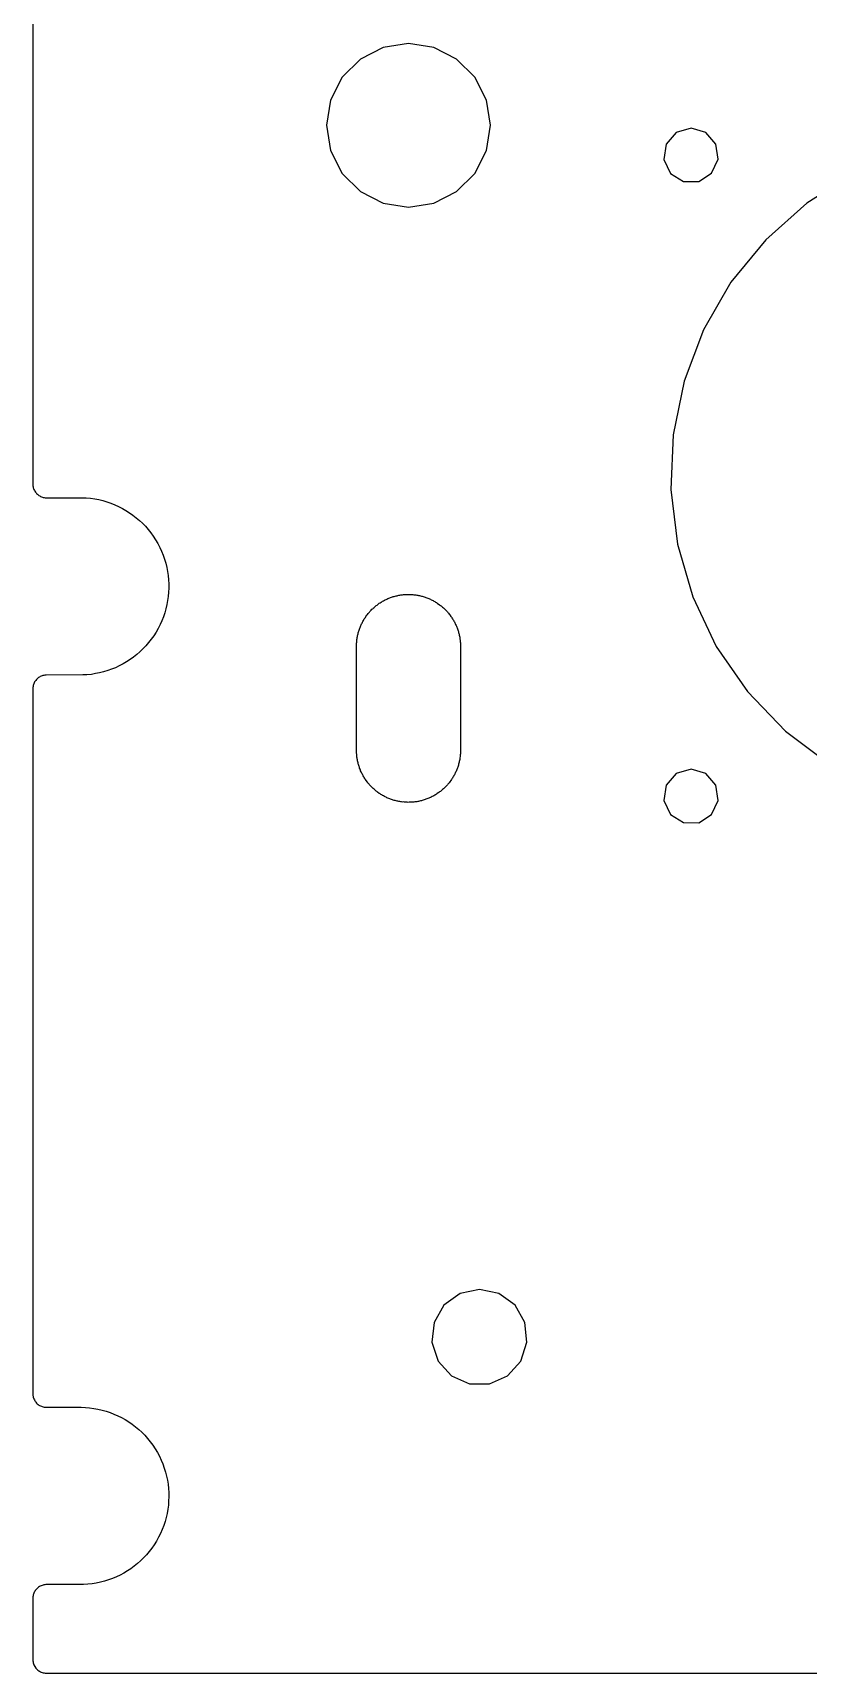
# Model space of a CAD drawing. Extents: x 14 to 158, y 769 to 1204.
# Drawn here: x 14 to 70.7, y 959.8 to 1079.8 of the extents above; entities that cross this region are included whole.
import ezdxf

# ---------------------------------------------------------------- set-up
doc = ezdxf.new("R2010")
doc.units = 0

msp = doc.modelspace()

# ---------------------------------------------------------------- linework, layer by layer
at = {"layer": 'Top'}
for p, q in [((14.025615, 1117.393427), (14.0257, 1046.7)), ((39.63444, 1078.678374), (37.96395, 1077.825699)), ((41.4856, 1078.97), (39.63444, 1078.678374)), ((43.33359, 1078.678374), (41.4856, 1078.97)), ((44.99773, 1077.825699), (43.33359, 1078.678374)), ((37.96395, 1077.825699), (36.63898, 1076.503889)), ((46.3227, 1076.503889), (44.99773, 1077.825699)), ((36.63898, 1076.503889), (35.789477, 1074.839749)), ((47.172211, 1074.839749), (46.3227, 1076.503889)), ((35.789477, 1074.839749), (35.494678, 1072.988589)), ((47.463829, 1072.988589), (47.172211, 1074.839749)), ((35.494678, 1072.988589), (35.789477, 1071.140599)), ((47.172211, 1071.140599), (47.463829, 1072.988589)), ((61.05599, 1072.466189), (60.320596, 1071.619859)), ((62.1369, 1072.78), (61.05599, 1072.466189)), ((63.214578, 1072.468211), (62.136848, 1072.782022)), ((63.946799, 1071.621881), (63.214578, 1072.468211)), ((60.320596, 1071.619859), (60.15577, 1070.500919)), ((64.10846, 1070.502941), (63.946799, 1071.621881)), ((35.789477, 1071.140599), (36.63898, 1069.466949)), ((46.3227, 1069.466949), (47.172211, 1071.140599)), ((60.15577, 1070.500919), (60.628069, 1069.477069)), ((63.639334, 1069.479091), (64.10846, 1070.502941)), ((36.63898, 1069.466949), (37.96395, 1068.145139)), ((44.99773, 1068.145139), (46.3227, 1069.466949)), ((60.628069, 1069.477069), (61.569503, 1068.877978)), ((61.569503, 1068.877978), (62.6979, 1068.88)), ((62.6979, 1068.88), (63.639334, 1069.479091)), ((73.98558, 1069.434006), (70.59072, 1067.284876)), ((37.96395, 1068.145139), (39.63444, 1067.292464)), ((43.33359, 1067.292464), (44.99773, 1068.145139)), ((39.63444, 1067.292464), (41.4856, 1067.000846)), ((41.4856, 1067.000846), (43.33359, 1067.292464)), ((70.59072, 1067.284876), (67.58893, 1064.622246)), ((67.58893, 1064.622246), (65.04992, 1061.515836)), ((65.04992, 1061.515836), (63.04661, 1058.041736)), ((63.04661, 1058.041736), (61.62654, 1054.285526)), ((61.62654, 1054.285526), (60.821409, 1050.358136)), ((60.821409, 1050.358136), (60.659748, 1046.348346)), ((14.0257, 1046.7), (14.032192, 1046.62713)), ((14.032192, 1046.62713), (14.041686, 1046.56059)), ((14.041686, 1046.56059), (14.05751, 1046.48772)), ((14.05751, 1046.48772), (14.082827, 1046.424344)), ((14.082827, 1046.424344), (14.10498, 1046.357804)), ((14.10498, 1046.357804), (14.139874, 1046.294428)), ((14.139874, 1046.294428), (14.171602, 1046.227887)), ((14.171602, 1046.227887), (14.212825, 1046.174006)), ((14.212825, 1046.174006), (14.260377, 1046.11696)), ((14.260377, 1046.11696), (14.301599, 1046.059913)), ((14.301599, 1046.059913), (14.358646, 1046.009196)), ((60.659748, 1046.348346), (61.138393, 1042.363906)), ((14.358646, 1046.009196), (14.415692, 1045.971139)), ((14.415692, 1045.971139), (14.472738, 1045.920422)), ((14.472738, 1045.920422), (14.52662, 1045.888693)), ((14.52662, 1045.888693), (14.59316, 1045.856965)), ((14.59316, 1045.856965), (14.656536, 1045.822072)), ((14.656536, 1045.822072), (14.723076, 1045.799919)), ((14.723076, 1045.799919), (14.786452, 1045.784095)), ((14.786452, 1045.784095), (14.859322, 1045.768271)), ((14.859322, 1045.768271), (14.932192, 1045.758777)), ((14.932192, 1045.758777), (17.6201, 1045.76)), ((17.6201, 1045.76), (17.927574, 1045.744176)), ((17.927574, 1045.744176), (18.24455, 1045.712448)), ((18.24455, 1045.712448), (18.552024, 1045.671225)), ((18.552024, 1045.671225), (18.853152, 1045.614179)), ((18.853152, 1045.614179), (19.154288, 1045.541309)), ((19.154288, 1045.541309), (19.445906, 1045.452551)), ((19.445906, 1045.452551), (19.737532, 1045.35429)), ((19.737532, 1045.35429), (20.022812, 1045.240173)), ((20.022812, 1045.240173), (20.298582, 1045.110216)), ((20.298582, 1045.110216), (20.57436, 1044.973914)), ((20.57436, 1044.973914), (20.834282, 1044.818591)), ((20.834282, 1044.818591), (21.091031, 1044.65693)), ((21.091031, 1044.65693), (21.344615, 1044.485767)), ((21.344615, 1044.485767), (21.579186, 1044.29241)), ((21.579186, 1044.29241), (21.813749, 1044.09588)), ((21.813749, 1044.09588), (22.032464, 1043.886675)), ((22.032464, 1043.886675), (22.254352, 1043.667952)), ((22.254352, 1043.667952), (22.457219, 1043.430224)), ((22.457219, 1043.430224), (22.650576, 1043.186142)), ((22.650576, 1043.186142), (22.828085, 1042.935731)), ((22.828085, 1042.935731), (22.999256, 1042.675809)), ((22.999256, 1042.675809), (23.160917, 1042.400031)), ((23.160917, 1042.400031), (23.306722, 1042.124261)), ((23.306722, 1042.124261), (23.436687, 1041.842146)), ((23.436687, 1041.842146), (23.550796, 1041.547356)), ((23.550796, 1041.547356), (23.649065, 1041.255738)), ((23.649065, 1041.255738), (23.737815, 1040.964112)), ((61.138393, 1042.363906), (62.257323, 1038.509426)), ((23.737815, 1040.964112), (23.810685, 1040.662984)), ((23.810685, 1040.662984), (23.867731, 1040.365021)), ((23.867731, 1040.365021), (23.915284, 1040.063893)), ((23.915284, 1040.063893), (23.950177, 1039.756419)), ((23.950339, 1038.846689), (23.925021, 1038.539215)), ((23.950177, 1039.756419), (23.956669, 1039.455291)), ((23.966163, 1039.147817), (23.950339, 1038.846689)), ((23.956669, 1039.455291), (23.966163, 1039.147817)), ((23.826752, 1037.936951), (23.753883, 1037.635823)), ((23.877469, 1038.238087), (23.826752, 1037.936951)), ((23.925021, 1038.539215), (23.877469, 1038.238087)), ((38.807248, 1037.595024), (38.864294, 1037.642576)), ((38.864294, 1037.642576), (38.911846, 1037.690128)), ((38.911846, 1037.690128), (38.962563, 1037.731351)), ((38.962563, 1037.731351), (39.019609, 1037.782068)), ((39.019609, 1037.782068), (39.067161, 1037.82962)), ((39.067161, 1037.82962), (39.124207, 1037.870842)), ((39.124207, 1037.870842), (39.181254, 1037.9089)), ((39.181254, 1037.9089), (39.2383, 1037.959617)), ((39.2383, 1037.959617), (39.295346, 1038.00084)), ((39.295346, 1038.00084), (39.349228, 1038.038898)), ((39.349228, 1038.038898), (39.415768, 1038.073791)), ((39.415768, 1038.073791), (39.472815, 1038.111849)), ((39.472815, 1038.111849), (39.53619, 1038.153071)), ((39.53619, 1038.153071), (39.593237, 1038.187965)), ((39.593237, 1038.187965), (39.659777, 1038.226022)), ((39.659777, 1038.226022), (39.723153, 1038.260916)), ((39.723153, 1038.260916), (39.780199, 1038.292644)), ((39.780199, 1038.292644), (39.84674, 1038.314797)), ((39.84674, 1038.314797), (39.910115, 1038.34969)), ((39.910115, 1038.34969), (39.976656, 1038.381419)), ((39.976656, 1038.381419), (40.040032, 1038.406737)), ((40.040032, 1038.406737), (40.106572, 1038.42889)), ((40.106572, 1038.42889), (40.169948, 1038.454207)), ((40.169948, 1038.454207), (40.236488, 1038.479525)), ((40.236488, 1038.479525), (40.309358, 1038.501678)), ((40.309358, 1038.501678), (40.372734, 1038.526996)), ((40.372734, 1038.526996), (40.439274, 1038.54282)), ((40.439274, 1038.54282), (40.50265, 1038.558643)), ((40.50265, 1038.558643), (40.57552, 1038.574467)), ((40.57552, 1038.574467), (40.64206, 1038.593455)), ((40.64206, 1038.593455), (40.705436, 1038.609279)), ((40.705436, 1038.609279), (40.778306, 1038.625103)), ((40.778306, 1038.625103), (40.844847, 1038.631594)), ((40.844847, 1038.631594), (40.917716, 1038.647418)), ((40.917716, 1038.647418), (40.981092, 1038.656912)), ((40.981092, 1038.656912), (41.053962, 1038.666406)), ((41.053962, 1038.666406), (41.120503, 1038.672898)), ((41.120503, 1038.672898), (41.193372, 1038.682392)), ((41.193372, 1038.682392), (41.2567, 1038.68)), ((41.2567, 1038.68), (41.32957, 1038.686492)), ((41.32957, 1038.686492), (41.6053, 1038.69)), ((41.6053, 1038.69), (41.671841, 1038.683508)), ((41.671841, 1038.683508), (41.7448, 1038.68)), ((41.7448, 1038.68), (41.808176, 1038.670506)), ((41.808176, 1038.670506), (41.881046, 1038.664014)), ((41.881046, 1038.664014), (41.947586, 1038.65452)), ((41.947586, 1038.65452), (42.020456, 1038.645026)), ((42.020456, 1038.645026), (42.083832, 1038.638534)), ((42.083832, 1038.638534), (42.156702, 1038.62904)), ((42.156702, 1038.62904), (42.223242, 1038.613216)), ((42.223242, 1038.613216), (42.286618, 1038.597393)), ((42.286618, 1038.597393), (42.359488, 1038.581569)), ((42.359488, 1038.581569), (42.426028, 1038.565745)), ((42.426028, 1038.565745), (42.489404, 1038.549922)), ((42.489404, 1038.549922), (42.562274, 1038.534098)), ((42.562274, 1038.534098), (42.628814, 1038.50878)), ((42.628814, 1038.50878), (42.69219, 1038.483463)), ((42.69219, 1038.483463), (42.758731, 1038.467639)), ((42.758731, 1038.467639), (42.822106, 1038.442321)), ((42.822106, 1038.442321), (42.894976, 1038.420168)), ((42.894976, 1038.420168), (42.961517, 1038.38844)), ((42.961517, 1038.38844), (43.024892, 1038.363122)), ((43.024892, 1038.363122), (43.091433, 1038.331393)), ((43.091433, 1038.331393), (43.148479, 1038.2965)), ((43.148479, 1038.2965), (43.211855, 1038.264772)), ((43.211855, 1038.264772), (43.278395, 1038.233043)), ((43.278395, 1038.233043), (43.341771, 1038.201315)), ((43.341771, 1038.201315), (43.398817, 1038.166422)), ((43.398817, 1038.166422), (43.462193, 1038.128364)), ((43.462193, 1038.128364), (43.519239, 1038.093471)), ((43.519239, 1038.093471), (43.58578, 1038.055413)), ((43.58578, 1038.055413), (43.756951, 1037.931786)), ((43.756951, 1037.931786), (43.810832, 1037.884234)), ((43.810832, 1037.884234), (43.867879, 1037.843011)), ((43.867879, 1037.843011), (43.918595, 1037.801789)), ((43.918595, 1037.801789), (43.975642, 1037.754236)), ((43.975642, 1037.754236), (44.032688, 1037.70352)), ((44.032688, 1037.70352), (44.324314, 1037.411902)), ((62.257323, 1038.509426), (63.978533, 1034.883176)), ((23.3323, 1036.475673), (23.186495, 1036.199903)), ((23.452754, 1036.760961), (23.3323, 1036.475673)), ((23.566871, 1037.052579), (23.452754, 1036.760961)), ((23.665132, 1037.344205), (23.566871, 1037.052579)), ((23.753883, 1037.635823), (23.665132, 1037.344205)), ((37.995592, 1036.400176), (38.02091, 1036.457222)), ((38.02091, 1036.457222), (38.052638, 1036.523763)), ((38.052638, 1036.523763), (38.084367, 1036.587139)), ((38.084367, 1036.587139), (38.109685, 1036.644185)), ((38.109685, 1036.644185), (38.141413, 1036.710725)), ((38.141413, 1036.710725), (38.182636, 1036.767772)), ((38.182636, 1036.767772), (38.214364, 1036.831147)), ((38.214364, 1036.831147), (38.246092, 1036.888194)), ((38.246092, 1036.888194), (38.328505, 1037.002311)), ((38.328505, 1037.002311), (38.360234, 1037.059357)), ((38.360234, 1037.059357), (38.442655, 1037.173466)), ((38.442655, 1037.173466), (38.490207, 1037.227347)), ((38.490207, 1037.227347), (38.531429, 1037.284394)), ((38.531429, 1037.284394), (38.572652, 1037.335111)), ((38.572652, 1037.335111), (38.620204, 1037.392157)), ((38.620204, 1037.392157), (38.667756, 1037.439709)), ((38.667756, 1037.439709), (38.708979, 1037.487261)), ((38.708979, 1037.487261), (38.759695, 1037.544307)), ((38.759695, 1037.544307), (38.807248, 1037.595024)), ((44.324314, 1037.411902), (44.365537, 1037.354855)), ((44.365537, 1037.354855), (44.413089, 1037.307303)), ((44.413089, 1037.307303), (44.454311, 1037.250257)), ((44.454311, 1037.250257), (44.501863, 1037.193211)), ((44.501863, 1037.193211), (44.584276, 1037.079094)), ((44.584276, 1037.079094), (44.622334, 1037.022047)), ((44.622334, 1037.022047), (44.657227, 1036.968166)), ((44.657227, 1036.968166), (44.69845, 1036.91112)), ((44.69845, 1036.91112), (44.730178, 1036.854073)), ((44.730178, 1036.854073), (44.771401, 1036.797027)), ((44.771401, 1036.797027), (44.803129, 1036.730486)), ((44.803129, 1036.730486), (44.834858, 1036.67344)), ((44.834858, 1036.67344), (44.866586, 1036.610064)), ((44.866586, 1036.610064), (44.901479, 1036.553018)), ((44.901479, 1036.553018), (44.923632, 1036.486478)), ((44.923632, 1036.486478), (44.955361, 1036.423102)), ((22.682492, 1035.404282), (22.489135, 1035.163381)), ((22.863174, 1035.657866), (22.682492, 1035.404282)), ((23.031172, 1035.924133), (22.863174, 1035.657866)), ((23.186495, 1036.199903), (23.031172, 1035.924133)), ((37.694692, 1035.18287), (37.6947, 1035.25)), ((37.6947, 1035.25), (37.704194, 1035.32287)), ((37.704194, 1035.32287), (37.710686, 1035.39574)), ((37.710686, 1035.39574), (37.72651, 1035.459115)), ((37.72651, 1035.459115), (37.736004, 1035.531985)), ((37.736004, 1035.531985), (37.745498, 1035.598526)), ((37.745498, 1035.598526), (37.761322, 1035.671396)), ((37.761322, 1035.671396), (37.777145, 1035.734771)), ((37.777145, 1035.734771), (37.792969, 1035.807641)), ((37.792969, 1035.807641), (37.808792, 1035.874182)), ((37.808792, 1035.874182), (37.824616, 1035.937558)), ((37.824616, 1035.937558), (37.849934, 1036.004098)), ((37.849934, 1036.004098), (37.875252, 1036.076968)), ((37.875252, 1036.076968), (37.891075, 1036.140344)), ((37.891075, 1036.140344), (37.913228, 1036.206884)), ((37.913228, 1036.206884), (37.938546, 1036.27026)), ((37.938546, 1036.27026), (37.963864, 1036.3368)), ((37.963864, 1036.3368), (37.995592, 1036.400176)), ((44.955361, 1036.423102), (44.980679, 1036.359726)), ((44.980679, 1036.359726), (45.012407, 1036.293186)), ((45.012407, 1036.293186), (45.037725, 1036.22981)), ((45.037725, 1036.22981), (45.063043, 1036.16327)), ((45.063043, 1036.16327), (45.078866, 1036.099894)), ((45.078866, 1036.099894), (45.104184, 1036.033353)), ((45.104184, 1036.033353), (45.126337, 1035.969978)), ((45.126337, 1035.969978), (45.142161, 1035.903437)), ((45.142161, 1035.903437), (45.157984, 1035.830567)), ((45.157984, 1035.830567), (45.176973, 1035.767192)), ((45.176973, 1035.767192), (45.192796, 1035.700651)), ((45.192796, 1035.700651), (45.20862, 1035.627781)), ((45.20862, 1035.627781), (45.224444, 1035.564405)), ((45.224444, 1035.564405), (45.230935, 1035.491536)), ((45.230935, 1035.491536), (45.240429, 1035.418666)), ((45.240429, 1035.418666), (45.249924, 1035.352125)), ((45.249924, 1035.352125), (45.256415, 1035.279255)), ((45.256415, 1035.279255), (45.26591, 1035.21588)), ((21.386048, 1034.098328), (21.141966, 1033.920819)), ((21.626949, 1034.285339), (21.386048, 1034.098328)), ((21.855175, 1034.488206), (21.626949, 1034.285339)), ((22.07389, 1034.700584), (21.855175, 1034.488206)), ((22.286268, 1034.925645), (22.07389, 1034.700584)), ((22.489135, 1035.163381), (22.286268, 1034.925645)), ((37.6787, 1034.96), (37.688194, 1035.03287)), ((37.6787, 1027.28), (37.6787, 1034.96)), ((37.688194, 1035.03287), (37.6882, 1035.11)), ((37.6882, 1035.11), (37.694692, 1035.18287)), ((45.26591, 1035.21588), (45.272401, 1035.14301)), ((45.272401, 1035.14301), (45.2724, 1035.07)), ((45.2724, 1035.07), (45.281894, 1034.99713)), ((45.281894, 1034.99713), (45.2818, 1027.17)), ((63.978533, 1034.883176), (66.257613, 1031.580246)), ((18.602959, 1032.890676), (18.301823, 1032.839959)), ((18.910425, 1032.947723), (18.602959, 1032.890676)), ((19.202051, 1033.020592), (18.910425, 1032.947723)), ((19.503179, 1033.109351), (19.202051, 1033.020592)), ((19.785294, 1033.213949), (19.503179, 1033.109351)), ((20.070574, 1033.328066), (19.785294, 1033.213949)), ((20.346352, 1033.458023), (20.070574, 1033.328066)), ((20.622122, 1033.597498), (20.346352, 1033.458023)), ((20.882044, 1033.749648), (20.622122, 1033.597498)), ((21.141966, 1033.920819), (20.882044, 1033.749648)), ((14.025774, 1031.813459), (14.0257, 980.188)), ((14.032266, 1031.876835), (14.025774, 1031.813459)), ((14.04176, 1031.949705), (14.032266, 1031.876835)), ((14.048252, 1032.022575), (14.04176, 1031.949705)), ((14.07357, 1032.089115), (14.048252, 1032.022575)), ((14.098887, 1032.152491), (14.07357, 1032.089115)), ((14.12104, 1032.219032), (14.098887, 1032.152491)), ((14.155934, 1032.282407), (14.12104, 1032.219032)), ((14.193992, 1032.339454), (14.155934, 1032.282407)), ((14.235214, 1032.3965), (14.193992, 1032.339454)), ((14.285931, 1032.453546), (14.235214, 1032.3965)), ((14.333483, 1032.510592), (14.285931, 1032.453546)), ((14.390529, 1032.551815), (14.333483, 1032.510592)), ((14.447576, 1032.599367), (14.390529, 1032.551815)), ((14.504622, 1032.64059), (14.447576, 1032.599367)), ((14.567998, 1032.672318), (14.504622, 1032.64059)), ((14.625044, 1032.707211), (14.567998, 1032.672318)), ((14.697914, 1032.729364), (14.625044, 1032.707211)), ((14.764454, 1032.745188), (14.697914, 1032.729364)), ((14.82783, 1032.761012), (14.764454, 1032.745188)), ((14.9007, 1032.78), (14.82783, 1032.761012)), ((14.973572, 1032.783508), (14.9007, 1032.78)), ((15.0053, 1032.79), (14.973572, 1032.783508)), ((17.677373, 1032.792407), (15.0053, 1032.79)), ((17.984847, 1032.808231), (17.677373, 1032.792407)), ((18.301823, 1032.839959), (17.984847, 1032.808231)), ((66.257613, 1031.580246), (69.043863, 1028.683046)), ((69.043863, 1028.683046), (72.248533, 1026.270826)), ((37.678506, 1027.21287), (37.6785, 1027.28)), ((37.688, 1027.14), (37.678506, 1027.21287)), ((37.688008, 1027.063376), (37.688, 1027.14)), ((37.6945, 1027), (37.688008, 1027.063376)), ((37.694497, 1026.928013), (37.6945, 1027)), ((37.703991, 1026.855143), (37.694497, 1026.928013)), ((37.710483, 1026.788603), (37.703991, 1026.855143)), ((45.256414, 1026.88426), (45.249922, 1026.820885)), ((45.265908, 1026.95713), (45.256414, 1026.88426)), ((45.2724, 1027.03), (45.265908, 1026.95713)), ((45.2818, 1027.17), (45.272306, 1027.09713)), ((45.272306, 1027.09713), (45.2724, 1027.03)), ((37.719977, 1026.715733), (37.710483, 1026.788603)), ((37.7358, 1026.652357), (37.719977, 1026.715733)), ((37.745295, 1026.579487), (37.7358, 1026.652357)), ((37.761118, 1026.512947), (37.745295, 1026.579487)), ((37.776942, 1026.440077), (37.761118, 1026.512947)), ((37.792765, 1026.376701), (37.776942, 1026.440077)), ((37.808589, 1026.303831), (37.792765, 1026.376701)), ((37.824413, 1026.237291), (37.808589, 1026.303831)), ((37.84973, 1026.173915), (37.824413, 1026.237291)), ((37.865554, 1026.107375), (37.84973, 1026.173915)), ((37.890872, 1026.043999), (37.865554, 1026.107375)), ((37.913025, 1025.977459), (37.890872, 1026.043999)), ((37.938343, 1025.914083), (37.913025, 1025.977459)), ((37.963661, 1025.847542), (37.938343, 1025.914083)), ((37.985814, 1025.784167), (37.963661, 1025.847542)), ((38.020707, 1025.717626), (37.985814, 1025.784167)), ((38.04286, 1025.65425), (38.020707, 1025.717626)), ((38.077753, 1025.597204), (38.04286, 1025.65425)), ((44.923631, 1025.683367), (44.901478, 1025.619992)), ((44.955359, 1025.740414), (44.923631, 1025.683367)), ((44.980677, 1025.806954), (44.955359, 1025.740414)), ((45.012406, 1025.87033), (44.980677, 1025.806954)), ((45.037723, 1025.933706), (45.012406, 1025.87033)), ((45.063041, 1026.000246), (45.037723, 1025.933706)), ((45.078865, 1026.063622), (45.063041, 1026.000246)), ((45.104183, 1026.130162), (45.078865, 1026.063622)), ((45.126336, 1026.203032), (45.104183, 1026.130162)), ((45.142159, 1026.266408), (45.126336, 1026.203032)), ((45.157983, 1026.332948), (45.142159, 1026.266408)), ((45.176971, 1026.405818), (45.157983, 1026.332948)), ((45.192795, 1026.469194), (45.176971, 1026.405818)), ((45.208619, 1026.535734), (45.192795, 1026.469194)), ((45.224442, 1026.608604), (45.208619, 1026.535734)), ((45.230934, 1026.67198), (45.224442, 1026.608604)), ((45.240428, 1026.74485), (45.230934, 1026.67198)), ((45.249922, 1026.820885), (45.240428, 1026.74485)), ((62.1369, 1025.9), (61.05599, 1025.583016)), ((63.214578, 1025.578209), (62.136848, 1025.895193)), ((38.109482, 1025.530664), (38.077753, 1025.597204)), ((38.14121, 1025.467288), (38.109482, 1025.530664)), ((38.172938, 1025.410242), (38.14121, 1025.467288)), ((38.207832, 1025.353195), (38.172938, 1025.410242)), ((38.245889, 1025.28982), (38.207832, 1025.353195)), ((38.280783, 1025.232773), (38.245889, 1025.28982)), ((38.318841, 1025.175727), (38.280783, 1025.232773)), ((38.483675, 1024.947501), (38.318841, 1025.175727)), ((38.521732, 1024.890455), (38.483675, 1024.947501)), ((38.572449, 1024.842903), (38.521732, 1024.890455)), ((38.613672, 1024.785856), (38.572449, 1024.842903)), ((38.661224, 1024.738304), (38.613672, 1024.785856)), ((38.708776, 1024.687587), (38.661224, 1024.738304)), ((38.759493, 1024.630541), (38.708776, 1024.687587)), ((38.905306, 1024.484728), (38.759493, 1024.630541)), ((38.962352, 1024.443506), (38.905306, 1024.484728)), ((44.032687, 1024.459996), (43.975641, 1024.409279)), ((44.273596, 1024.700897), (44.032687, 1024.459996)), ((44.324313, 1024.757943), (44.273596, 1024.700897)), ((44.365535, 1024.80866), (44.324313, 1024.757943)), ((44.413087, 1024.865707), (44.365535, 1024.80866)), ((44.45431, 1024.913259), (44.413087, 1024.865707)), ((44.501862, 1024.970305), (44.45431, 1024.913259)), ((44.584275, 1025.084422), (44.501862, 1024.970305)), ((44.622333, 1025.141468), (44.584275, 1025.084422)), ((44.657226, 1025.198515), (44.622333, 1025.141468)), ((44.698449, 1025.252396), (44.657226, 1025.198515)), ((44.730177, 1025.309442), (44.698449, 1025.252396)), ((44.7714, 1025.375983), (44.730177, 1025.309442)), ((44.803128, 1025.433029), (44.7714, 1025.375983)), ((44.834856, 1025.496405), (44.803128, 1025.433029)), ((44.866585, 1025.553451), (44.834856, 1025.496405)), ((44.901478, 1025.619992), (44.866585, 1025.553451)), ((60.320596, 1024.739851), (60.15577, 1023.617741)), ((61.05599, 1025.583016), (60.320596, 1024.739851)), ((63.946799, 1024.735044), (63.214578, 1025.578209)), ((64.10846, 1023.612934), (63.946799, 1024.735044)), ((39.009904, 1024.395953), (38.962352, 1024.443506)), ((39.066951, 1024.348401), (39.009904, 1024.395953)), ((39.114503, 1024.307179), (39.066951, 1024.348401)), ((39.171549, 1024.265956), (39.114503, 1024.307179)), ((39.228595, 1024.218404), (39.171549, 1024.265956)), ((39.342704, 1024.135983), (39.228595, 1024.218404)), ((39.40608, 1024.094761), (39.342704, 1024.135983)), ((39.463126, 1024.063032), (39.40608, 1024.094761)), ((39.529667, 1024.02181), (39.463126, 1024.063032)), ((39.55182, 1024.005986), (39.529667, 1024.02181)), ((39.570808, 1023.999494), (39.55182, 1024.005986)), ((39.5773, 1023.99), (39.570808, 1023.999494)), ((39.586783, 1023.988179), (39.5773, 1023.99)), ((39.593275, 1023.981688), (39.586783, 1023.988179)), ((39.659815, 1023.946794), (39.593275, 1023.981688)), ((39.723191, 1023.915066), (39.659815, 1023.946794)), ((39.780237, 1023.883338), (39.723191, 1023.915066)), ((39.846778, 1023.851609), (39.780237, 1023.883338)), ((39.910153, 1023.816716), (39.846778, 1023.851609)), ((39.976694, 1023.794563), (39.910153, 1023.816716)), ((40.040069, 1023.75967), (39.976694, 1023.794563)), ((40.10661, 1023.737517), (40.040069, 1023.75967)), ((40.169986, 1023.712199), (40.10661, 1023.737517)), ((40.236526, 1023.686881), (40.169986, 1023.712199)), ((40.309396, 1023.664728), (40.236526, 1023.686881)), ((40.372772, 1023.648904), (40.309396, 1023.664728)), ((40.439312, 1023.623587), (40.372772, 1023.648904)), ((40.502688, 1023.607763), (40.439312, 1023.623587)), ((40.575558, 1023.591939), (40.502688, 1023.607763)), ((40.642098, 1023.576116), (40.575558, 1023.591939)), ((40.705474, 1023.557127), (40.642098, 1023.576116)), ((40.778344, 1023.550636), (40.705474, 1023.557127)), ((40.844884, 1023.534812), (40.778344, 1023.550636)), ((40.917754, 1023.525318), (40.844884, 1023.534812)), ((40.98113, 1023.509494), (40.917754, 1023.525318)), ((41.054, 1023.5), (40.98113, 1023.509494)), ((41.120554, 1023.505986), (41.054, 1023.5)), ((41.193424, 1023.499494), (41.120554, 1023.505986)), ((41.2568, 1023.49), (41.193424, 1023.499494)), ((41.39623, 1023.486492), (41.2568, 1023.49)), ((41.4691, 1023.48), (41.39623, 1023.486492)), ((41.53243, 1023.483508), (41.4691, 1023.48)), ((41.6053, 1023.49), (41.53243, 1023.483508)), ((41.67193, 1023.490506), (41.6053, 1023.49)), ((41.7448, 1023.5), (41.67193, 1023.490506)), ((41.808182, 1023.493075), (41.7448, 1023.5)), ((41.881052, 1023.499566), (41.808182, 1023.493075)), ((41.947593, 1023.509061), (41.881052, 1023.499566)), ((42.020463, 1023.518555), (41.947593, 1023.509061)), ((42.083838, 1023.525047), (42.020463, 1023.518555)), ((42.156708, 1023.54087), (42.083838, 1023.525047)), ((42.223249, 1023.550364), (42.156708, 1023.54087)), ((42.286624, 1023.566188), (42.223249, 1023.550364)), ((42.359494, 1023.582012), (42.286624, 1023.566188)), ((42.426035, 1023.597835), (42.359494, 1023.582012)), ((42.48941, 1023.613659), (42.426035, 1023.597835)), ((42.56228, 1023.638977), (42.48941, 1023.613659)), ((42.628821, 1023.6548), (42.56228, 1023.638977)), ((42.692197, 1023.680118), (42.628821, 1023.6548)), ((42.758737, 1023.702271), (42.692197, 1023.680118)), ((42.822113, 1023.727589), (42.758737, 1023.702271)), ((42.894983, 1023.752907), (42.822113, 1023.727589)), ((42.961523, 1023.778225), (42.894983, 1023.752907)), ((43.024899, 1023.809953), (42.961523, 1023.778225)), ((43.091439, 1023.832106), (43.024899, 1023.809953)), ((43.148486, 1023.866999), (43.091439, 1023.832106)), ((43.211861, 1023.898728), (43.148486, 1023.866999)), ((43.278402, 1023.930456), (43.211861, 1023.898728)), ((43.341778, 1023.962184), (43.278402, 1023.930456)), ((43.398824, 1024.003407), (43.341778, 1023.962184)), ((43.4622, 1024.035135), (43.398824, 1024.003407)), ((43.519246, 1024.076358), (43.4622, 1024.035135)), ((43.585786, 1024.117581), (43.519246, 1024.076358)), ((43.699903, 1024.200002), (43.585786, 1024.117581)), ((43.75695, 1024.238059), (43.699903, 1024.200002)), ((43.810831, 1024.279282), (43.75695, 1024.238059)), ((43.867877, 1024.320505), (43.810831, 1024.279282)), ((43.918594, 1024.368057), (43.867877, 1024.320505)), ((43.975641, 1024.409279), (43.918594, 1024.368057)), ((60.15577, 1023.617741), (60.628069, 1022.597071)), ((63.639334, 1022.592264), (64.10846, 1023.612934)), ((60.628069, 1022.597071), (61.569503, 1021.994807)), ((62.6979, 1021.99), (63.639334, 1022.592264)), ((61.569503, 1021.994807), (62.6979, 1021.99)), ((45.25133, 987.557037), (44.07217, 986.704362)), ((46.6714, 987.855), (45.25133, 987.557037)), ((48.091412, 987.557869), (46.671342, 987.855832)), ((49.267412, 986.705194), (48.091412, 987.557869)), ((44.07217, 986.704362), (43.352624, 985.445952)), ((49.990131, 985.446784), (49.267412, 986.705194)), ((43.352624, 985.445952), (43.197301, 984.000522)), ((50.142281, 984.001354), (49.990131, 985.446784)), ((43.197301, 984.000522), (43.644242, 982.621662)), ((49.695332, 982.622494), (50.142281, 984.001354)), ((43.644242, 982.621662), (44.617372, 981.543922)), ((48.72221, 981.544754), (49.695332, 982.622494)), ((44.617372, 981.543922), (45.948692, 980.951168)), ((47.4004, 980.952), (48.72221, 981.544754)), ((14.0257, 980.188), (14.032192, 980.11513)), ((14.032192, 980.11513), (14.041686, 980.051754)), ((45.948692, 980.951168), (47.4004, 980.952)), ((14.041686, 980.051754), (14.05751, 979.978884)), ((14.05751, 979.978884), (14.082827, 979.912344)), ((14.082827, 979.912344), (14.10498, 979.848968)), ((14.10498, 979.848968), (14.139874, 979.782428)), ((14.139874, 979.782428), (14.171602, 979.719052)), ((14.171602, 979.719052), (14.212825, 979.662006)), ((14.212825, 979.662006), (14.250883, 979.604959)), ((14.250883, 979.604959), (14.301599, 979.547913)), ((14.301599, 979.547913), (14.349151, 979.500361)), ((14.349151, 979.500361), (14.406198, 979.449644)), ((14.406198, 979.449644), (14.463244, 979.408422)), ((14.463244, 979.408422), (14.52029, 979.370364)), ((14.52029, 979.370364), (14.583666, 979.335471)), ((14.583666, 979.335471), (14.650207, 979.313317)), ((14.650207, 979.313317), (14.713582, 979.288)), ((14.713582, 979.288), (14.786452, 979.262682)), ((14.786452, 979.262682), (14.852993, 979.25619)), ((14.852993, 979.25619), (14.925863, 979.246696)), ((14.925863, 979.246696), (14.998732, 979.240204)), ((14.998732, 979.240204), (17.5473, 979.24)), ((17.5473, 979.24), (17.864276, 979.230506)), ((17.864276, 979.230506), (18.17175, 979.198777)), ((18.17175, 979.198777), (18.479216, 979.157555)), ((18.479216, 979.157555), (18.78669, 979.110003)), ((18.78669, 979.110003), (19.087818, 979.037133)), ((19.087818, 979.037133), (19.379444, 978.95472)), ((19.379444, 978.95472), (19.671062, 978.856451)), ((19.671062, 978.856451), (19.95635, 978.745507)), ((19.95635, 978.745507), (20.24163, 978.621888)), ((20.24163, 978.621888), (20.507889, 978.485586)), ((20.507889, 978.485586), (20.777329, 978.339773)), ((20.777329, 978.339773), (21.037251, 978.174947)), ((21.037251, 978.174947), (21.287662, 978.006949)), ((21.287662, 978.006949), (21.531736, 977.81993)), ((21.531736, 977.81993), (21.766307, 977.617063)), ((21.766307, 977.617063), (21.994533, 977.414196)), ((21.994533, 977.414196), (22.203738, 977.195481)), ((22.203738, 977.195481), (22.416116, 976.957745)), ((22.416116, 976.957745), (22.609473, 976.723182)), ((22.609473, 976.723182), (22.790147, 976.472763)), ((22.790147, 976.472763), (22.967656, 976.212841)), ((22.967656, 976.212841), (23.129317, 975.943409)), ((23.129317, 975.943409), (23.27513, 975.661294)), ((23.27513, 975.661294), (23.405095, 975.385524)), ((23.405095, 975.385524), (23.525541, 975.093898)), ((23.525541, 975.093898), (23.63332, 974.799108)), ((23.63332, 974.799108), (23.72207, 974.50749)), ((23.72207, 974.50749), (23.79494, 974.206354)), ((23.79494, 974.206354), (23.858316, 973.908399)), ((23.858316, 973.908399), (23.909033, 973.607263)), ((23.909033, 973.607263), (23.940761, 973.306135)), ((23.940761, 973.306135), (23.956585, 972.998661)), ((23.956585, 972.998661), (23.966079, 972.697533)), ((23.893209, 971.781457), (23.836163, 971.480329)), ((23.931267, 972.088931), (23.893209, 971.781457)), ((23.950255, 972.390059), (23.931267, 972.088931)), ((23.966079, 972.697533), (23.950255, 972.390059)), ((23.592081, 970.589613), (23.477964, 970.304333)), ((23.690342, 970.887576), (23.592081, 970.589613)), ((23.769622, 971.182366), (23.690342, 970.887576)), ((23.836163, 971.480329), (23.769622, 971.182366)), ((23.065893, 969.461168), (22.901059, 969.191736)), ((23.218043, 969.736938), (23.065893, 969.461168)), ((23.35751, 970.022218), (23.218043, 969.736938)), ((23.477964, 970.304333), (23.35751, 970.022218)), ((22.124459, 968.228117), (21.902571, 968.015739)), ((22.333664, 968.45317), (22.124459, 968.228117)), ((22.536531, 968.690906), (22.333664, 968.45317)), ((22.72355, 968.941317), (22.536531, 968.690906)), ((22.901059, 969.191736), (22.72355, 968.941317)), ((20.40326, 966.969707), (20.133828, 966.839742)), ((20.67903, 967.115512), (20.40326, 966.969707)), ((20.938952, 967.270835), (20.67903, 967.115512)), ((21.189371, 967.438833), (20.938952, 967.270835)), ((21.442955, 967.619515), (21.189371, 967.438833)), ((21.677518, 967.812872), (21.442955, 967.619515)), ((21.902571, 968.015739), (21.677518, 967.812872)), ((14.130379, 965.711877), (14.09865, 965.648502)), ((14.162107, 965.778418), (14.130379, 965.711877)), ((14.20333, 965.835464), (14.162107, 965.778418)), ((14.244552, 965.889346), (14.20333, 965.835464)), ((14.292104, 965.946392), (14.244552, 965.889346)), ((14.390365, 966.044653), (14.292104, 965.946392)), ((14.447412, 966.092205), (14.390365, 966.044653)), ((14.510787, 966.127098), (14.447412, 966.092205)), ((14.567834, 966.158826), (14.510787, 966.127098)), ((14.634374, 966.190555), (14.567834, 966.158826)), ((14.69775, 966.215873), (14.634374, 966.190555)), ((14.77062, 966.24119), (14.69775, 966.215873)), ((14.83716, 966.257014), (14.77062, 966.24119)), ((14.91003, 966.263506), (14.83716, 966.257014)), ((14.9829, 966.273), (14.91003, 966.263506)), ((17.740626, 966.272339), (14.9829, 966.273)), ((18.057602, 966.294492), (17.740626, 966.272339)), ((18.365076, 966.329386), (18.057602, 966.294492)), ((18.666204, 966.376938), (18.365076, 966.329386)), ((18.973678, 966.443478), (18.666204, 966.376938)), ((19.265296, 966.522759), (18.973678, 966.443478)), ((19.560095, 966.611517), (19.265296, 966.522759)), ((19.851713, 966.719288), (19.560095, 966.611517)), ((20.133828, 966.839742), (19.851713, 966.719288)), ((14.032191, 965.379175), (14.025699, 965.306305)), ((14.025699, 965.306305), (14.0257, 960.754)), ((14.041685, 965.445716), (14.032191, 965.379175)), ((14.057509, 965.518585), (14.041685, 965.445716)), ((14.073333, 965.581961), (14.057509, 965.518585)), ((14.09865, 965.648502), (14.073333, 965.581961)), ((14.0257, 960.754), (14.032192, 960.690624)), ((14.032192, 960.690624), (14.041686, 960.61459)), ((14.041686, 960.61459), (14.05751, 960.54172)), ((14.05751, 960.54172), (14.073333, 960.478344)), ((14.073333, 960.478344), (14.098651, 960.411804)), ((14.098651, 960.411804), (14.162027, 960.285012)), ((14.162027, 960.285012), (14.244439, 960.170903)), ((14.244439, 960.170903), (14.291992, 960.113856)), ((14.291992, 960.113856), (14.342708, 960.063139)), ((14.342708, 960.063139), (14.39659, 960.015587)), ((14.39659, 960.015587), (14.453636, 959.974365)), ((14.453636, 959.974365), (14.520177, 959.933142)), ((14.520177, 959.933142), (14.577223, 959.901414)), ((14.577223, 959.901414), (14.640599, 959.869685)), ((14.640599, 959.869685), (14.707139, 959.844368)), ((14.707139, 959.844368), (14.780009, 959.828544)), ((14.780009, 959.828544), (14.843385, 959.81272)), ((14.843385, 959.81272), (14.916255, 959.803226)), ((14.916255, 959.803226), (14.989125, 959.796734)), ((14.989125, 959.796734), (156.169, 959.796))]:
    msp.add_line(p, q, dxfattribs=at)

doc.saveas('drawing.dxf')
